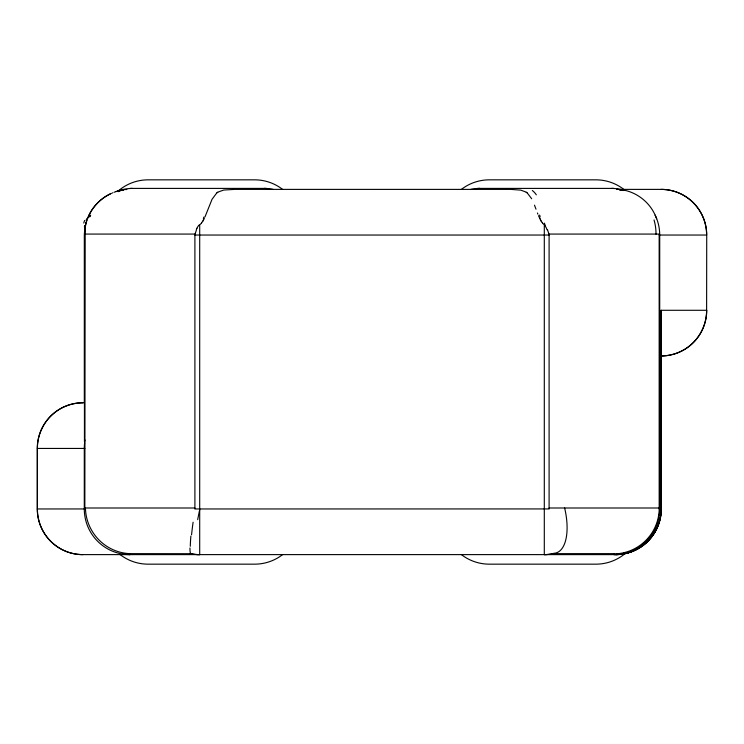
<?xml version="1.0" encoding="UTF-8"?>
<svg xmlns="http://www.w3.org/2000/svg" width="744" height="744" viewBox="0 0 744 744"><rect width="100%" height="100%" fill="white"/><g stroke="black" fill="none" stroke-linecap="round" stroke-linejoin="round"><path stroke-width="1.12" d="M84.435 402.867L84.444 235.039A45.663 45.663 0 0 1 86.834 220.438M85.197 227.459L84.844 507.994A6.24 1.116 -90 0 0 84.872 508.952L37.386 508.961L37.386 448.437A45.654 45.468 90 0 1 82.854 402.783L84.435 402.783M547.472 229.636L548.96 234.072A3.497 3.497 0 0 1 549.1 235.039L549.1 507.994A3.636 3.608 89.8 0 0 549.23 508.933L194.751 508.961A3.646 3.618 -88.4 0 0 194.9 507.994L194.9 235.039A3.497 3.497 0 0 1 195.04 234.072L196.593 229.468M619.668 189.385L661.146 189.385A45.654 45.589 90 0 1 706.726 235.039L706.614 310.285L661.1 310.285L661.1 508.961L659.138 508.961A6.352 1.172 89.9 0 0 659.175 507.994L659.156 234.072L548.96 234.072M661.276 355.437L661.276 508.961A45.672 45.654 -90 0 1 615.623 554.615L82.854 554.615A45.654 45.589 -90 0 1 37.274 508.961L37.274 448.437A45.654 45.589 90 0 1 82.854 402.783M85.43 226.027L85.634 224.986M86.174 222.67L86.304 222.168M87.494 218.606L88.136 217.034M204.963 216.969L212.059 199.271L216.904 192.761M204.386 218.271L203.596 219.88M88.936 215.267C93.521 205.66 101.593 197.774 111.312 193.421M203.093 220.828L202.563 221.721M201.559 223.163L199.699 224.837L199.699 554.615A90.415 63.965 -89.7 0 1 190.334 553.703L129.754 553.638A45.533 44.063 51.8 0 1 85.476 508.961M198.955 225.423L198.974 225.404A3.943 3.887 13.9 0 1 199.308 225.116M217.694 192.194L223.693 190.046L234.769 189.385L510.951 189.395L520.819 190.138L526.306 192.194M112.195 193.04L112.781 192.789M114.074 192.287L115.804 191.673M117.794 191.58L118.556 191.329M116.045 191.599L120.9 190.315M120.035 190.845L120.9 190.594M623.881 553.183L623.184 553.378M123.058 190.092L123.792 189.953M620.952 553.908L613.744 554.615M121.737 190.148L123.95 189.794M125.522 189.608L126.852 189.497M130.377 188.409L266.194 188.409M477.797 188.409L613.623 188.409M616.73 189.385L618.58 189.385M84.742 234.072L195.04 234.072M194.9 235.039L549.1 235.039M659.156 235.039L706.614 235.039A45.654 45.468 -90 0 0 661.146 189.385M37.386 448.437L84.844 448.437M84.844 507.994L194.9 507.994M549.1 507.994L659.156 507.994M130.256 554.615L123.048 553.908M617.185 189.385L618.32 189.422M620.031 189.915L620.887 190.073M527.096 192.761L531.681 198.76M545.045 225.423L545.026 225.404A3.953 3.906 -20.7 0 0 544.692 225.107M542.46 223.181L544.301 224.837L544.301 554.615A45.654 45.654 0 0 0 553.685 553.648L614.246 553.638L614.246 554.606A45.654 45.468 -90 0 0 659.714 508.961L659.714 235.039A45.663 45.477 -90 0 0 655.176 215.156L656.636 218.801M541.493 221.814L540.99 220.959M540.47 220.01L539.66 218.345M655.157 215.118C649.354 202.108 636.864 192.315 622.802 189.925A45.654 44.24 90 0 0 611.521 188.409M539.205 217.35L538.498 215.686M537.884 214.17L537.428 212.998M534.49 205.177L535.996 209.176M661.1 310.285L661.276 508.961A45.654 45.654 0 0 1 615.623 554.615A45.654 45.468 -90 0 0 661.1 508.961M129.754 553.638L129.754 554.606A45.654 45.468 -90 0 1 84.286 508.961L84.286 448.437A45.691 45.514 90 0 1 84.621 442.94M84.435 441.601L84.435 235.039A45.672 45.654 -90 0 1 110.549 193.775M199.699 554.615A45.672 45.672 0 0 1 190.315 553.648M553.657 553.601A90.415 63.928 -89.7 0 1 544.301 554.615M461.401 554.615A45.654 45.654 0 0 0 489.338 564.166L595.86 564.166A45.654 45.654 0 0 0 625.509 553.238M706.614 310.285A45.654 45.468 90 0 1 661.276 355.939A45.654 45.589 90 0 0 706.726 310.285M470.84 189.385A45.654 44.24 90 0 1 479.908 188.409M264.092 188.409A45.654 44.24 90 0 1 273.16 189.385M116.892 191.329A45.672 45.654 -90 0 1 121.272 190.241M82.854 554.615A45.654 45.468 -90 0 1 37.386 508.961M84.807 441.127A8.072 0.707 -83.5 0 1 84.844 439.862M654.032 219.926A44.826 38.744 -80.9 0 1 656.013 234.202M619.427 189.915A39.525 5.617 19.8 0 1 624.058 190.548M117.022 191.292A45.654 44.24 90 0 1 132.478 188.409M84.398 227.097A35.405 25.203 79.5 0 1 84.658 225.627M83.774 223.07A22.729 11.727 88.3 0 1 84.574 220.466M86.081 220.41A9.17 2.139 -82 0 1 86.825 218.671M89.559 216.811A12.973 1.069 -66.9 0 1 89.94 215.853M216.96 192.817A36.921 20.134 42.4 0 1 217.778 192.287M203.94 217.053A38.669 19.725 -53 0 1 203.363 218.299M203.428 219.833A27.361 20.702 -41.5 0 1 202.926 220.773M202.377 221.638A14.936 13.225 -28.6 0 1 201.382 223.042M190.39 553.034A45.505 3.199 -83.5 0 1 189.943 547.993M197.699 519.665A44.742 7.775 -77.4 0 1 199.699 509.761M659.221 508.961A45.533 45.077 -44.2 0 1 614.246 553.908M564.631 507.966A45.347 20.693 74 0 1 553.601 553.294M190.287 546.263A45.598 3.478 -82 0 1 190.864 536.099M191.561 534.824A45.644 4.52 -80.1 0 1 193.105 522.223M282.599 554.615A45.654 45.654 0 0 1 254.662 564.166L148.14 564.166A45.654 45.654 0 0 1 120.137 554.587M461.401 189.385A45.654 45.654 0 0 1 489.338 179.834L595.86 179.834A45.654 45.654 0 0 1 623.556 189.181M282.599 189.385A45.654 45.654 0 0 0 254.662 179.834L148.14 179.834A45.654 45.654 0 0 0 117.71 191.441A83.523 1.321 0 0 1 118.333 191.264M119.031 191.571A83.644 1.293 0.1 0 1 117.952 191.441M89.866 216.746A32.104 15.261 -50.6 0 1 90.656 215.118M526.222 192.287A36.94 20.153 -42.4 0 1 527.04 192.817M532.323 190.529A49.457 17.689 89.1 0 1 536.322 194.826M544.952 224.688A48.323 1.674 68.3 0 1 544.348 223.135M540.163 216.467A44.891 12.983 60.2 0 1 539.577 215.053M540.088 218.355A38.186 20.525 52.1 0 1 539.642 217.369M541.158 220.903A26.589 20.404 40.8 0 1 540.646 219.964M542.618 223.07A14.694 13.057 28.2 0 1 541.66 221.731M196.993 228.324A10.193 10.081 24.5 0 1 198.834 225.32M196.37 229.366A23.362 21.316 -79.2 0 1 196.862 228.241M547.072 229.812A23.269 20.553 77.3 0 0 546.533 228.566A10.23 9.616 82.7 0 0 544.85 225.599"/></g></svg>
